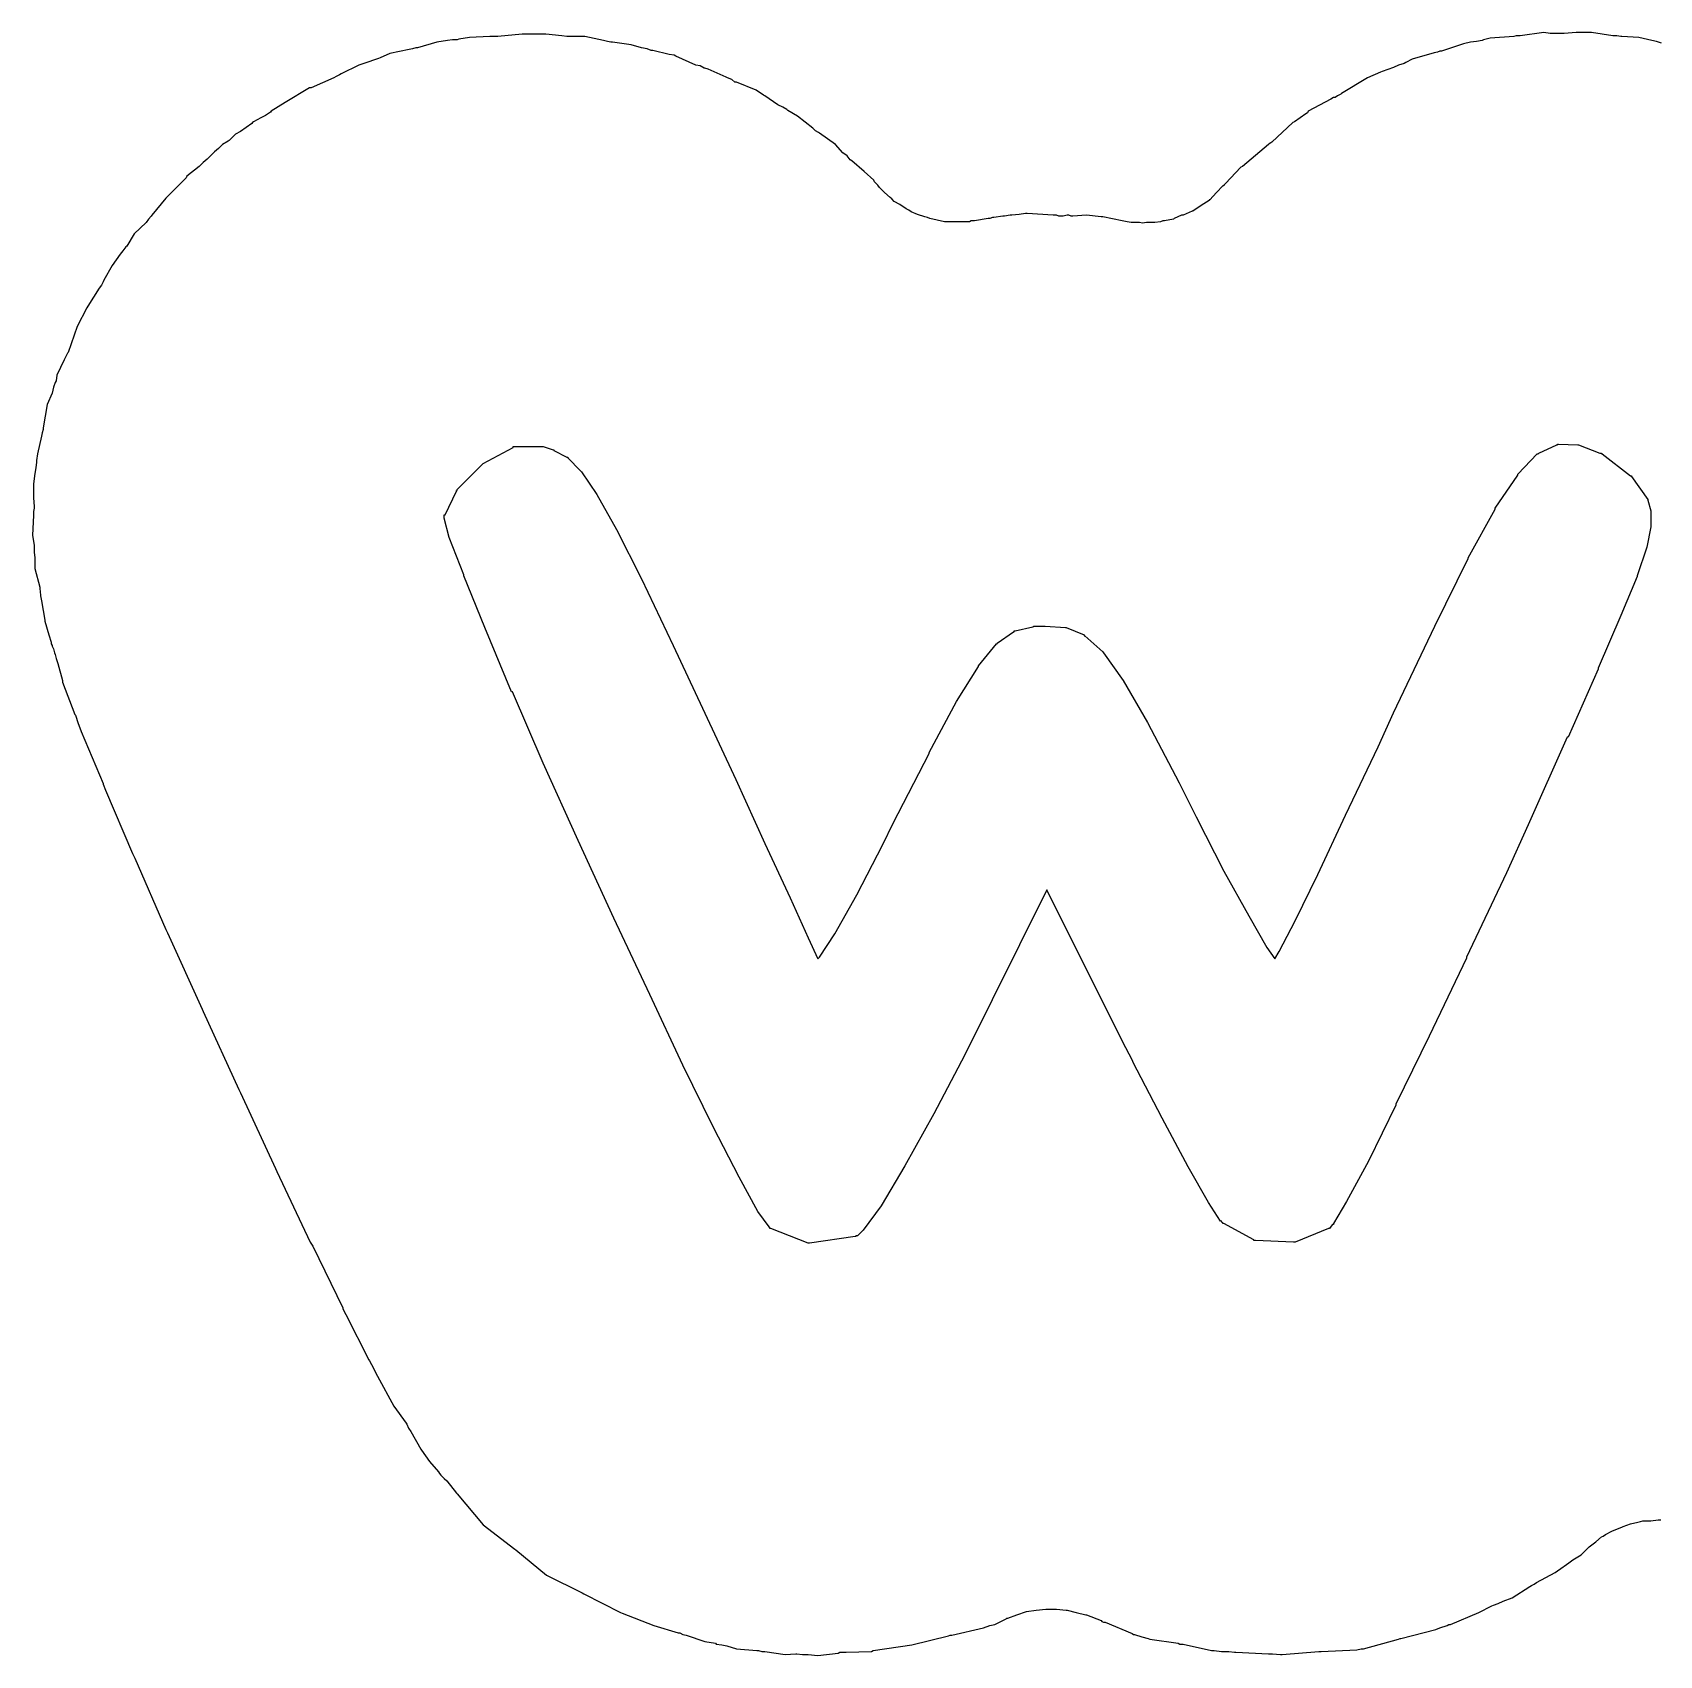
# Model space of a CAD drawing. Extents: x 102 to 177, y -151 to -48.
# Drawn here: x 134.068 to 136.072, y -130.555 to -128.556 of the extents above; entities that cross this region are included whole.
import ezdxf

# ---------------------------------------------------------------- set-up
doc = ezdxf.new("R2010")
doc.units = 0
doc.layers.add('BLACK', color=7, linetype='CONTINUOUS')

msp = doc.modelspace()

# ---------------------------------------------------------------- linework, layer by layer
at = {"layer": 'BLACK', "linetype": 'CONTINUOUS'}
for p, q in [((134.593, -128.564), (134.591, -128.565)), ((134.606, -128.562), (134.593, -128.564)), ((134.631, -128.561), (134.606, -128.562)), ((134.635, -128.561), (134.631, -128.561)), ((134.639, -128.561), (134.635, -128.561)), ((134.641, -128.561), (134.639, -128.561)), ((134.671, -128.558), (134.641, -128.561)), ((134.698, -128.558), (134.671, -128.558)), ((134.7, -128.558), (134.698, -128.558)), ((134.72, -128.56), (134.7, -128.558)), ((134.726, -128.561), (134.72, -128.56)), ((134.732, -128.561), (134.726, -128.561)), ((134.734, -128.561), (134.732, -128.561)), ((134.748, -128.561), (134.734, -128.561)), ((134.771, -128.566), (134.748, -128.561)), ((135.863, -128.563), (135.855, -128.565)), ((135.892, -128.561), (135.863, -128.563)), ((135.895, -128.56), (135.892, -128.561)), ((135.899, -128.56), (135.895, -128.56)), ((135.9, -128.56), (135.899, -128.56)), ((135.929, -128.556), (135.9, -128.56)), ((135.937, -128.557), (135.929, -128.556)), ((135.939, -128.557), (135.937, -128.557)), ((135.937, -128.557), (135.937, -128.557)), ((135.937, -128.557), (135.937, -128.557)), ((135.937, -128.557), (135.937, -128.557)), ((135.937, -128.557), (135.937, -128.557)), ((135.946, -128.557), (135.939, -128.557)), ((135.939, -128.557), (135.939, -128.557)), ((135.952, -128.557), (135.946, -128.557)), ((135.954, -128.557), (135.952, -128.557)), ((135.969, -128.556), (135.954, -128.557)), ((135.986, -128.556), (135.969, -128.556)), ((135.988, -128.556), (135.986, -128.556)), ((136.014, -128.56), (135.988, -128.556)), ((136.019, -128.56), (136.014, -128.56)), ((136.024, -128.561), (136.019, -128.56)), ((136.025, -128.561), (136.024, -128.561)), ((136.046, -128.562), (136.025, -128.561)), ((136.062, -128.566), (136.046, -128.562)), ((134.508, -128.582), (134.496, -128.587)), ((134.532, -128.577), (134.508, -128.582)), ((134.536, -128.576), (134.532, -128.577)), ((134.54, -128.575), (134.536, -128.576)), ((134.542, -128.575), (134.54, -128.575)), ((134.566, -128.568), (134.542, -128.575)), ((134.579, -128.566), (134.566, -128.568)), ((134.585, -128.565), (134.579, -128.566)), ((134.591, -128.565), (134.585, -128.565)), ((134.776, -128.567), (134.771, -128.566)), ((134.78, -128.568), (134.776, -128.567)), ((134.782, -128.568), (134.78, -128.568)), ((134.805, -128.571), (134.782, -128.568)), ((134.818, -128.575), (134.805, -128.571)), ((134.825, -128.576), (134.818, -128.575)), ((134.83, -128.578), (134.825, -128.576)), ((134.832, -128.578), (134.83, -128.578)), ((134.852, -128.583), (134.832, -128.578)), ((134.858, -128.584), (134.852, -128.583)), ((134.86, -128.585), (134.858, -128.584)), ((135.794, -128.581), (135.767, -128.589)), ((135.798, -128.58), (135.794, -128.581)), ((135.801, -128.579), (135.798, -128.58)), ((135.803, -128.579), (135.801, -128.579)), ((135.83, -128.57), (135.803, -128.579)), ((135.839, -128.568), (135.83, -128.57)), ((135.846, -128.567), (135.839, -128.568)), ((135.853, -128.566), (135.846, -128.567)), ((135.855, -128.565), (135.853, -128.566)), ((136.068, -128.567), (136.062, -128.566)), ((136.074, -128.569), (136.068, -128.567)), ((134.47, -128.596), (134.448, -128.607)), ((134.482, -128.592), (134.47, -128.596)), ((134.488, -128.59), (134.482, -128.592)), ((134.494, -128.588), (134.488, -128.59)), ((134.496, -128.587), (134.494, -128.588)), ((134.885, -128.596), (134.86, -128.585)), ((134.89, -128.597), (134.885, -128.596)), ((134.895, -128.6), (134.89, -128.597)), ((134.896, -128.6), (134.895, -128.6)), ((134.9, -128.601), (134.896, -128.6)), ((134.911, -128.606), (134.9, -128.601)), ((134.9, -128.601), (134.9, -128.601)), ((135.73, -128.604), (135.728, -128.605)), ((135.744, -128.599), (135.73, -128.604)), ((135.75, -128.596), (135.744, -128.599)), ((135.757, -128.594), (135.75, -128.596)), ((135.759, -128.593), (135.757, -128.594)), ((135.767, -128.589), (135.759, -128.593)), ((134.409, -128.624), (134.379, -128.642)), ((134.411, -128.624), (134.409, -128.624)), ((134.439, -128.612), (134.411, -128.624)), ((134.442, -128.61), (134.439, -128.612)), ((134.446, -128.608), (134.442, -128.61)), ((134.448, -128.607), (134.446, -128.608)), ((134.922, -128.611), (134.911, -128.606)), ((134.924, -128.612), (134.922, -128.611)), ((134.929, -128.614), (134.924, -128.612)), ((134.933, -128.617), (134.929, -128.614)), ((134.935, -128.617), (134.933, -128.617)), ((134.959, -128.627), (134.935, -128.617)), ((135.712, -128.612), (135.68, -128.631)), ((135.728, -128.605), (135.712, -128.612)), ((134.379, -128.642), (134.362, -128.653)), ((134.968, -128.633), (134.959, -128.627)), ((134.97, -128.634), (134.968, -128.633)), ((134.986, -128.645), (134.97, -128.634)), ((135.667, -128.638), (135.639, -128.653)), ((135.67, -128.636), (135.667, -128.638)), ((135.672, -128.636), (135.67, -128.636)), ((135.675, -128.634), (135.672, -128.636)), ((135.679, -128.632), (135.675, -128.634)), ((135.68, -128.631), (135.679, -128.632)), ((134.349, -128.661), (134.34, -128.666)), ((134.355, -128.658), (134.349, -128.661)), ((134.361, -128.654), (134.355, -128.658)), ((134.362, -128.653), (134.361, -128.654)), ((134.992, -128.648), (134.986, -128.645)), ((134.997, -128.651), (134.992, -128.648)), ((134.998, -128.652), (134.997, -128.651)), ((135.01, -128.659), (134.998, -128.652)), ((135.029, -128.674), (135.01, -128.659)), ((135.629, -128.661), (135.622, -128.666)), ((135.636, -128.656), (135.629, -128.661)), ((135.638, -128.655), (135.636, -128.656)), ((135.639, -128.653), (135.638, -128.655)), ((134.318, -128.681), (134.31, -128.689)), ((134.324, -128.678), (134.318, -128.681)), ((134.331, -128.673), (134.324, -128.678)), ((134.338, -128.668), (134.331, -128.673)), ((134.339, -128.667), (134.338, -128.668)), ((134.34, -128.666), (134.339, -128.667)), ((135.032, -128.677), (135.029, -128.674)), ((135.036, -128.679), (135.032, -128.677)), ((135.037, -128.68), (135.036, -128.679)), ((135.057, -128.694), (135.037, -128.68)), ((135.62, -128.667), (135.594, -128.691)), ((135.622, -128.666), (135.62, -128.667)), ((134.292, -128.703), (134.285, -128.71)), ((134.297, -128.699), (134.292, -128.703)), ((134.302, -128.694), (134.297, -128.699)), ((134.309, -128.69), (134.302, -128.694)), ((134.31, -128.689), (134.309, -128.69)), ((135.066, -128.704), (135.057, -128.694)), ((135.071, -128.708), (135.066, -128.704)), ((135.59, -128.694), (135.558, -128.721)), ((135.591, -128.693), (135.59, -128.694)), ((135.593, -128.692), (135.591, -128.693)), ((135.594, -128.691), (135.593, -128.692)), ((134.273, -128.721), (134.258, -128.733)), ((134.278, -128.716), (134.273, -128.721)), ((134.283, -128.712), (134.278, -128.716)), ((134.285, -128.71), (134.283, -128.712)), ((135.075, -128.713), (135.071, -128.708)), ((135.077, -128.714), (135.075, -128.713)), ((135.092, -128.727), (135.077, -128.714)), ((135.556, -128.722), (135.537, -128.742)), ((135.558, -128.721), (135.556, -128.722)), ((134.257, -128.735), (134.232, -128.76)), ((134.258, -128.733), (134.257, -128.735)), ((135.104, -128.738), (135.092, -128.727)), ((135.105, -128.74), (135.104, -128.738)), ((135.106, -128.741), (135.105, -128.74)), ((135.109, -128.744), (135.106, -128.741)), ((135.111, -128.747), (135.109, -128.744)), ((135.536, -128.743), (135.535, -128.744)), ((135.535, -128.744), (135.535, -128.745)), ((135.537, -128.742), (135.536, -128.743)), ((134.232, -128.76), (134.215, -128.781)), ((135.117, -128.753), (135.111, -128.747)), ((135.124, -128.759), (135.117, -128.753)), ((135.126, -128.761), (135.124, -128.759)), ((135.129, -128.764), (135.126, -128.761)), ((135.136, -128.768), (135.129, -128.764)), ((135.517, -128.763), (135.507, -128.769)), ((135.518, -128.762), (135.517, -128.762)), ((135.517, -128.762), (135.517, -128.763)), ((135.526, -128.753), (135.518, -128.762)), ((135.534, -128.745), (135.526, -128.753)), ((135.535, -128.745), (135.534, -128.745)), ((134.214, -128.782), (134.211, -128.786)), ((134.215, -128.781), (134.214, -128.782)), ((135.144, -128.773), (135.136, -128.768)), ((135.147, -128.775), (135.144, -128.773)), ((135.15, -128.777), (135.147, -128.775)), ((135.158, -128.78), (135.15, -128.777)), ((135.167, -128.783), (135.158, -128.78)), ((135.17, -128.784), (135.167, -128.783)), ((135.173, -128.785), (135.17, -128.784)), ((135.25, -128.784), (135.247, -128.785)), ((135.252, -128.784), (135.25, -128.784)), ((135.263, -128.782), (135.252, -128.784)), ((135.265, -128.782), (135.263, -128.782)), ((135.272, -128.781), (135.265, -128.782)), ((135.274, -128.781), (135.272, -128.781)), ((135.283, -128.78), (135.274, -128.781)), ((135.291, -128.779), (135.283, -128.78)), ((135.293, -128.779), (135.291, -128.779)), ((135.325, -128.781), (135.293, -128.779)), ((135.329, -128.781), (135.325, -128.781)), ((135.332, -128.782), (135.329, -128.781)), ((135.334, -128.782), (135.332, -128.782)), ((135.337, -128.782), (135.334, -128.782)), ((135.342, -128.781), (135.337, -128.782)), ((135.344, -128.781), (135.342, -128.781)), ((135.347, -128.782), (135.344, -128.781)), ((135.349, -128.782), (135.347, -128.782)), ((135.366, -128.781), (135.349, -128.782)), ((135.384, -128.783), (135.366, -128.781)), ((135.386, -128.783), (135.384, -128.783)), ((135.41, -128.788), (135.386, -128.783)), ((135.483, -128.781), (135.474, -128.785)), ((135.484, -128.781), (135.483, -128.781)), ((135.485, -128.781), (135.484, -128.781)), ((135.484, -128.781), (135.484, -128.781)), ((135.496, -128.776), (135.485, -128.781)), ((135.497, -128.776), (135.496, -128.776)), ((135.496, -128.776), (135.496, -128.776)), ((135.507, -128.769), (135.497, -128.776)), ((134.193, -128.804), (134.184, -128.819)), ((134.208, -128.79), (134.193, -128.804)), ((134.211, -128.786), (134.208, -128.79)), ((135.182, -128.787), (135.173, -128.785)), ((135.191, -128.789), (135.182, -128.787)), ((135.194, -128.789), (135.191, -128.789)), ((135.198, -128.789), (135.194, -128.789)), ((135.207, -128.789), (135.198, -128.789)), ((135.216, -128.789), (135.207, -128.789)), ((135.219, -128.789), (135.216, -128.789)), ((135.222, -128.789), (135.219, -128.789)), ((135.224, -128.788), (135.222, -128.789)), ((135.228, -128.788), (135.224, -128.788)), ((135.245, -128.785), (135.228, -128.788)), ((135.228, -128.788), (135.228, -128.788)), ((135.228, -128.788), (135.228, -128.788)), ((135.247, -128.785), (135.245, -128.785)), ((135.416, -128.789), (135.41, -128.788)), ((135.421, -128.79), (135.416, -128.789)), ((135.423, -128.79), (135.421, -128.79)), ((135.424, -128.79), (135.423, -128.79)), ((135.425, -128.79), (135.424, -128.79)), ((135.424, -128.79), (135.424, -128.79)), ((135.431, -128.79), (135.425, -128.79)), ((135.435, -128.791), (135.431, -128.79)), ((135.44, -128.79), (135.435, -128.791)), ((135.449, -128.79), (135.44, -128.79)), ((135.45, -128.79), (135.449, -128.79)), ((135.449, -128.79), (135.449, -128.79)), ((135.457, -128.789), (135.45, -128.79)), ((135.46, -128.788), (135.457, -128.789)), ((135.462, -128.788), (135.46, -128.788)), ((135.473, -128.786), (135.462, -128.788)), ((135.474, -128.785), (135.473, -128.786)), ((135.474, -128.785), (135.474, -128.785)), ((134.179, -128.825), (134.176, -128.829)), ((134.183, -128.82), (134.179, -128.825)), ((134.184, -128.819), (134.183, -128.82)), ((134.166, -128.843), (134.156, -128.861)), ((134.176, -128.829), (134.166, -128.843)), ((134.155, -128.863), (134.153, -128.867)), ((134.156, -128.861), (134.155, -128.863)), ((134.15, -128.871), (134.136, -128.893)), ((134.153, -128.867), (134.15, -128.871)), ((134.135, -128.895), (134.123, -128.918)), ((134.136, -128.893), (134.135, -128.895)), ((134.123, -128.918), (134.112, -128.95)), ((134.107, -128.959), (134.098, -128.978)), ((134.109, -128.955), (134.107, -128.959)), ((134.111, -128.951), (134.109, -128.955)), ((134.112, -128.95), (134.111, -128.951)), ((134.097, -128.985), (134.096, -128.987)), ((134.098, -128.978), (134.097, -128.985)), ((134.092, -129), (134.086, -129.014)), ((134.094, -128.993), (134.092, -129)), ((134.096, -128.987), (134.094, -128.993)), ((134.086, -129.014), (134.081, -129.043)), ((134.081, -129.045), (134.08, -129.049)), ((134.081, -129.043), (134.081, -129.045)), ((134.079, -129.053), (134.074, -129.075)), ((134.08, -129.049), (134.079, -129.053)), ((135.923, -129.074), (135.945, -129.064)), ((135.945, -129.064), (135.945, -129.064)), ((135.945, -129.064), (135.945, -129.064)), ((135.945, -129.064), (135.946, -129.064)), ((135.946, -129.064), (135.946, -129.063)), ((135.946, -129.063), (135.946, -129.063)), ((135.946, -129.063), (135.946, -129.063)), ((135.946, -129.063), (135.947, -129.063)), ((135.946, -129.064), (135.946, -129.064)), ((135.947, -129.063), (135.947, -129.063)), ((135.947, -129.063), (135.947, -129.063)), ((135.947, -129.063), (135.947, -129.063)), ((135.947, -129.063), (135.971, -129.064)), ((135.971, -129.064), (135.971, -129.064)), ((135.971, -129.064), (135.971, -129.064)), ((135.971, -129.064), (135.971, -129.064)), ((135.971, -129.064), (135.972, -129.064)), ((135.972, -129.064), (135.972, -129.064)), ((135.972, -129.064), (135.972, -129.064)), ((135.972, -129.064), (135.972, -129.064)), ((135.972, -129.064), (135.998, -129.074)), ((134.073, -129.085), (134.072, -129.092)), ((134.074, -129.075), (134.073, -129.083)), ((134.073, -129.083), (134.073, -129.085)), ((134.623, -129.087), (134.66, -129.067)), ((134.66, -129.067), (134.66, -129.066)), ((134.66, -129.066), (134.66, -129.066)), ((134.66, -129.066), (134.66, -129.066)), ((134.66, -129.066), (134.66, -129.066)), ((134.66, -129.066), (134.661, -129.066)), ((134.661, -129.066), (134.661, -129.066)), ((134.661, -129.066), (134.661, -129.066)), ((134.661, -129.066), (134.661, -129.066)), ((134.661, -129.066), (134.662, -129.066)), ((134.662, -129.066), (134.662, -129.066)), ((134.662, -129.066), (134.662, -129.066)), ((134.662, -129.066), (134.696, -129.066)), ((134.696, -129.066), (134.696, -129.066)), ((134.696, -129.066), (134.696, -129.066)), ((134.696, -129.066), (134.696, -129.066)), ((134.696, -129.066), (134.696, -129.066)), ((134.696, -129.066), (134.697, -129.066)), ((134.697, -129.066), (134.697, -129.066)), ((134.697, -129.066), (134.697, -129.066)), ((134.697, -129.066), (134.709, -129.07)), ((134.709, -129.07), (134.71, -129.07)), ((134.71, -129.07), (134.71, -129.07)), ((134.71, -129.07), (134.71, -129.071)), ((134.71, -129.071), (134.726, -129.079)), ((134.726, -129.079), (134.726, -129.079)), ((134.726, -129.079), (134.726, -129.079)), ((134.726, -129.079), (134.726, -129.079)), ((134.726, -129.079), (134.726, -129.079)), ((134.726, -129.079), (134.727, -129.079)), ((134.727, -129.079), (134.727, -129.08)), ((134.727, -129.08), (134.727, -129.08)), ((134.727, -129.08), (134.743, -129.096)), ((135.897, -129.1), (135.921, -129.075)), ((135.921, -129.075), (135.921, -129.075)), ((135.921, -129.075), (135.922, -129.075)), ((135.922, -129.075), (135.923, -129.074)), ((135.922, -129.075), (135.922, -129.075)), ((135.922, -129.075), (135.922, -129.075)), ((135.922, -129.075), (135.922, -129.075)), ((135.922, -129.075), (135.922, -129.075)), ((135.998, -129.074), (135.998, -129.074)), ((135.998, -129.074), (135.999, -129.074)), ((135.999, -129.074), (135.999, -129.074)), ((135.999, -129.074), (136, -129.074)), ((136, -129.074), (136, -129.074)), ((136, -129.074), (136, -129.074)), ((136, -129.074), (136, -129.074)), ((136, -129.074), (136, -129.075)), ((136, -129.075), (136.001, -129.075)), ((136.001, -129.075), (136.001, -129.075)), ((136.001, -129.075), (136.001, -129.075)), ((136.001, -129.075), (136.036, -129.102)), ((134.071, -129.099), (134.069, -129.112)), ((134.072, -129.092), (134.071, -129.099)), ((134.591, -129.119), (134.621, -129.089)), ((134.621, -129.089), (134.623, -129.087)), ((134.621, -129.089), (134.621, -129.089)), ((134.621, -129.089), (134.621, -129.089)), ((134.621, -129.089), (134.621, -129.089)), ((134.623, -129.087), (134.623, -129.087)), ((134.623, -129.087), (134.623, -129.087)), ((134.623, -129.087), (134.623, -129.087)), ((134.743, -129.096), (134.743, -129.096)), ((134.743, -129.096), (134.743, -129.096)), ((134.743, -129.096), (134.744, -129.097)), ((134.744, -129.097), (134.763, -129.125)), ((135.869, -129.142), (135.897, -129.101)), ((135.897, -129.101), (135.897, -129.1)), ((135.897, -129.1), (135.897, -129.1)), ((135.897, -129.101), (135.897, -129.101)), ((136.036, -129.102), (136.036, -129.102)), ((136.036, -129.102), (136.036, -129.102)), ((136.036, -129.102), (136.037, -129.102)), ((136.037, -129.102), (136.037, -129.102)), ((136.037, -129.102), (136.037, -129.103)), ((136.037, -129.103), (136.037, -129.103)), ((136.037, -129.103), (136.037, -129.103)), ((136.037, -129.103), (136.057, -129.131)), ((134.069, -129.112), (134.069, -129.129)), ((134.576, -129.15), (134.59, -129.121)), ((134.59, -129.121), (134.59, -129.12)), ((134.59, -129.12), (134.59, -129.12)), ((134.59, -129.12), (134.591, -129.12)), ((134.591, -129.12), (134.591, -129.119)), ((134.591, -129.119), (134.591, -129.119)), ((134.591, -129.12), (134.591, -129.12)), ((134.591, -129.12), (134.591, -129.12)), ((134.763, -129.125), (134.763, -129.125)), ((134.763, -129.125), (134.763, -129.125)), ((134.763, -129.125), (134.763, -129.125)), ((134.763, -129.125), (134.787, -129.168)), ((134.069, -129.129), (134.069, -129.129)), ((134.069, -129.129), (134.069, -129.129)), ((134.069, -129.129), (134.07, -129.14)), ((134.07, -129.142), (134.069, -129.146)), ((134.07, -129.14), (134.07, -129.142)), ((135.836, -129.203), (135.869, -129.143)), ((135.869, -129.143), (135.869, -129.142)), ((135.869, -129.142), (135.869, -129.142)), ((135.869, -129.143), (135.869, -129.143)), ((136.057, -129.131), (136.057, -129.131)), ((136.057, -129.131), (136.057, -129.131)), ((136.057, -129.131), (136.057, -129.131)), ((136.057, -129.131), (136.057, -129.132)), ((136.057, -129.132), (136.057, -129.132)), ((136.057, -129.132), (136.057, -129.132)), ((136.057, -129.132), (136.057, -129.132)), ((136.057, -129.132), (136.061, -129.145)), ((136.061, -129.145), (136.061, -129.145)), ((136.061, -129.145), (136.061, -129.146)), ((134.069, -129.151), (134.068, -129.175)), ((134.069, -129.146), (134.069, -129.151)), ((134.575, -129.151), (134.575, -129.15)), ((134.575, -129.15), (134.576, -129.15)), ((134.575, -129.152), (134.575, -129.151)), ((134.575, -129.151), (134.575, -129.151)), ((134.575, -129.151), (134.575, -129.151)), ((134.575, -129.151), (134.575, -129.151)), ((134.575, -129.153), (134.575, -129.152)), ((134.575, -129.152), (134.575, -129.152)), ((134.575, -129.154), (134.575, -129.153)), ((134.575, -129.153), (134.575, -129.153)), ((134.575, -129.153), (134.575, -129.153)), ((134.581, -129.178), (134.575, -129.154)), ((134.575, -129.154), (134.575, -129.154)), ((134.575, -129.154), (134.575, -129.154)), ((134.575, -129.154), (134.575, -129.154)), ((134.575, -129.154), (134.575, -129.154)), ((136.061, -129.165), (136.056, -129.19)), ((136.061, -129.146), (136.061, -129.146)), ((136.061, -129.146), (136.061, -129.146)), ((136.061, -129.146), (136.061, -129.146)), ((136.061, -129.146), (136.061, -129.147)), ((136.061, -129.147), (136.061, -129.147)), ((136.061, -129.147), (136.061, -129.164)), ((136.061, -129.164), (136.061, -129.164)), ((136.061, -129.164), (136.061, -129.165)), ((136.061, -129.165), (136.061, -129.165)), ((134.068, -129.175), (134.07, -129.188)), ((134.599, -129.224), (134.581, -129.178)), ((134.581, -129.178), (134.581, -129.178)), ((134.581, -129.178), (134.581, -129.178)), ((134.581, -129.178), (134.581, -129.178)), ((134.787, -129.168), (134.787, -129.168)), ((134.787, -129.168), (134.787, -129.168)), ((134.787, -129.168), (134.787, -129.168)), ((134.787, -129.168), (134.818, -129.229)), ((134.07, -129.188), (134.07, -129.19)), ((134.07, -129.19), (134.07, -129.196)), ((134.07, -129.196), (134.071, -129.203)), ((134.071, -129.203), (134.071, -129.216)), ((135.795, -129.287), (135.836, -129.204)), ((135.836, -129.204), (135.836, -129.203)), ((135.836, -129.203), (135.836, -129.203)), ((135.836, -129.204), (135.836, -129.204)), ((136.056, -129.19), (136.044, -129.225)), ((136.056, -129.19), (136.056, -129.19)), ((136.056, -129.19), (136.056, -129.19)), ((136.056, -129.19), (136.056, -129.19)), ((134.071, -129.216), (134.077, -129.239)), ((134.599, -129.225), (134.599, -129.224)), ((134.625, -129.289), (134.599, -129.225)), ((134.599, -129.225), (134.599, -129.225)), ((134.599, -129.225), (134.599, -129.225)), ((136.044, -129.225), (136.044, -129.225)), ((136.044, -129.225), (136.044, -129.226)), ((134.077, -129.239), (134.077, -129.241)), ((134.077, -129.241), (134.078, -129.249)), ((134.818, -129.229), (134.818, -129.229)), ((134.818, -129.229), (134.818, -129.229)), ((134.818, -129.229), (134.818, -129.229)), ((134.818, -129.229), (134.857, -129.311)), ((136.044, -129.226), (136.024, -129.274)), ((136.044, -129.226), (136.044, -129.226)), ((134.078, -129.249), (134.078, -129.25)), ((134.078, -129.25), (134.079, -129.256)), ((134.079, -129.256), (134.083, -129.28)), ((134.083, -129.28), (134.083, -129.281)), ((134.083, -129.281), (134.088, -129.298)), ((136.024, -129.274), (135.996, -129.339)), ((136.024, -129.274), (136.024, -129.274)), ((136.024, -129.274), (136.024, -129.274)), ((136.024, -129.274), (136.024, -129.274)), ((134.088, -129.298), (134.091, -129.307)), ((134.658, -129.368), (134.625, -129.289)), ((134.625, -129.289), (134.625, -129.289)), ((134.625, -129.289), (134.625, -129.289)), ((135.256, -129.308), (135.276, -129.294)), ((135.276, -129.294), (135.277, -129.294)), ((135.277, -129.294), (135.277, -129.293)), ((135.277, -129.293), (135.278, -129.293)), ((135.277, -129.294), (135.277, -129.294)), ((135.277, -129.294), (135.277, -129.294)), ((135.277, -129.294), (135.277, -129.294)), ((135.278, -129.293), (135.3, -129.288)), ((135.278, -129.293), (135.278, -129.293)), ((135.3, -129.288), (135.301, -129.287)), ((135.3, -129.288), (135.3, -129.288)), ((135.301, -129.287), (135.301, -129.287)), ((135.301, -129.287), (135.315, -129.287)), ((135.315, -129.287), (135.315, -129.287)), ((135.315, -129.287), (135.315, -129.287)), ((135.315, -129.287), (135.315, -129.287)), ((135.315, -129.287), (135.34, -129.289)), ((135.34, -129.289), (135.34, -129.289)), ((135.34, -129.289), (135.34, -129.289)), ((135.34, -129.289), (135.34, -129.289)), ((135.34, -129.289), (135.341, -129.289)), ((135.341, -129.289), (135.341, -129.289)), ((135.341, -129.289), (135.341, -129.289)), ((135.341, -129.289), (135.341, -129.289)), ((135.341, -129.289), (135.363, -129.298)), ((135.363, -129.298), (135.363, -129.298)), ((135.363, -129.298), (135.363, -129.299)), ((135.363, -129.299), (135.364, -129.299)), ((135.364, -129.299), (135.364, -129.299)), ((135.364, -129.299), (135.364, -129.299)), ((135.364, -129.299), (135.364, -129.299)), ((135.364, -129.299), (135.364, -129.299)), ((135.364, -129.299), (135.386, -129.319)), ((135.744, -129.394), (135.795, -129.287)), ((135.795, -129.287), (135.795, -129.287)), ((135.795, -129.287), (135.795, -129.287)), ((135.795, -129.287), (135.795, -129.287)), ((134.091, -129.307), (134.091, -129.309)), ((134.091, -129.309), (134.092, -129.311)), ((134.092, -129.311), (134.092, -129.312)), ((134.092, -129.312), (134.094, -129.315)), ((134.094, -129.315), (134.095, -129.32)), ((134.095, -129.32), (134.096, -129.322)), ((134.096, -129.322), (134.097, -129.327)), ((134.857, -129.311), (134.857, -129.311)), ((134.857, -129.311), (134.857, -129.311)), ((134.857, -129.311), (134.893, -129.388)), ((135.233, -129.336), (135.255, -129.309)), ((135.255, -129.309), (135.255, -129.309)), ((135.255, -129.309), (135.255, -129.309)), ((135.255, -129.309), (135.255, -129.309)), ((135.255, -129.309), (135.256, -129.309)), ((135.256, -129.309), (135.256, -129.308)), ((135.256, -129.309), (135.256, -129.309)), ((135.256, -129.309), (135.256, -129.309)), ((135.386, -129.319), (135.386, -129.319)), ((135.386, -129.319), (135.386, -129.319)), ((135.386, -129.319), (135.386, -129.319)), ((135.386, -129.319), (135.387, -129.32)), ((135.387, -129.32), (135.387, -129.32)), ((135.387, -129.32), (135.411, -129.354)), ((134.097, -129.327), (134.099, -129.333)), ((134.099, -129.333), (134.105, -129.354)), ((135.206, -129.38), (135.233, -129.337)), ((135.233, -129.337), (135.233, -129.336)), ((135.233, -129.337), (135.233, -129.337)), ((135.233, -129.337), (135.233, -129.337)), ((135.996, -129.34), (135.959, -129.424)), ((135.996, -129.339), (135.996, -129.34)), ((135.996, -129.34), (135.996, -129.34)), ((134.105, -129.354), (134.105, -129.356)), ((134.105, -129.356), (134.12, -129.396)), ((135.411, -129.354), (135.411, -129.354)), ((135.411, -129.354), (135.411, -129.354)), ((135.411, -129.354), (135.411, -129.354)), ((135.411, -129.354), (135.441, -129.406)), ((134.659, -129.368), (134.658, -129.368)), ((134.658, -129.368), (134.658, -129.368)), ((134.697, -129.456), (134.659, -129.368)), ((135.172, -129.443), (135.206, -129.38)), ((135.206, -129.38), (135.206, -129.38)), ((135.206, -129.38), (135.206, -129.38)), ((135.206, -129.38), (135.206, -129.38)), ((134.12, -129.396), (134.121, -129.397)), ((134.121, -129.397), (134.124, -129.407)), ((134.893, -129.388), (134.893, -129.388)), ((134.893, -129.388), (134.893, -129.388)), ((134.893, -129.388), (134.934, -129.476)), ((135.441, -129.406), (135.441, -129.406)), ((135.441, -129.406), (135.441, -129.406)), ((135.441, -129.406), (135.441, -129.406)), ((135.441, -129.406), (135.48, -129.48)), ((135.725, -129.436), (135.744, -129.394)), ((135.744, -129.394), (135.744, -129.394)), ((134.124, -129.407), (134.125, -129.409)), ((134.125, -129.409), (134.125, -129.409)), ((134.125, -129.409), (134.128, -129.417)), ((134.128, -129.417), (134.155, -129.481)), ((135.958, -129.424), (135.91, -129.532)), ((135.959, -129.424), (135.958, -129.424)), ((135.128, -129.53), (135.172, -129.444)), ((135.172, -129.444), (135.172, -129.443)), ((135.172, -129.443), (135.172, -129.443)), ((135.172, -129.443), (135.172, -129.443)), ((135.685, -129.52), (135.725, -129.436)), ((134.74, -129.551), (134.697, -129.456)), ((134.697, -129.456), (134.697, -129.456)), ((134.697, -129.456), (134.697, -129.456)), ((134.155, -129.481), (134.155, -129.482)), ((134.155, -129.482), (134.158, -129.489)), ((134.934, -129.476), (134.934, -129.476)), ((134.934, -129.476), (134.97, -129.555)), ((135.48, -129.48), (135.48, -129.48)), ((135.48, -129.48), (135.48, -129.48)), ((135.48, -129.48), (135.501, -129.522)), ((134.158, -129.489), (134.191, -129.567)), ((135.501, -129.522), (135.501, -129.522)), ((135.501, -129.522), (135.535, -129.589)), ((135.651, -129.593), (135.685, -129.52)), ((135.685, -129.52), (135.685, -129.52)), ((135.115, -129.556), (135.128, -129.53)), ((135.128, -129.53), (135.128, -129.53)), ((135.128, -129.53), (135.128, -129.53)), ((135.91, -129.532), (135.883, -129.591)), ((135.91, -129.532), (135.91, -129.532)), ((135.91, -129.532), (135.91, -129.532)), ((134.784, -129.647), (134.74, -129.551)), ((134.74, -129.551), (134.74, -129.551)), ((134.74, -129.551), (134.74, -129.551)), ((134.97, -129.555), (134.97, -129.555)), ((134.97, -129.555), (134.97, -129.555)), ((134.97, -129.555), (135.001, -129.622)), ((135.083, -129.618), (135.115, -129.556)), ((135.115, -129.556), (135.115, -129.556)), ((134.191, -129.567), (134.191, -129.567)), ((134.191, -129.567), (134.194, -129.573)), ((134.194, -129.573), (134.232, -129.661)), ((135.535, -129.589), (135.566, -129.644)), ((135.623, -129.65), (135.651, -129.593)), ((135.651, -129.593), (135.651, -129.593)), ((135.883, -129.591), (135.834, -129.695)), ((135.883, -129.591), (135.883, -129.591)), ((135.001, -129.622), (135.001, -129.622)), ((135.001, -129.622), (135.023, -129.671)), ((135.056, -129.666), (135.083, -129.618)), ((135.317, -129.612), (135.216, -129.815)), ((135.41, -129.798), (135.317, -129.612)), ((135.566, -129.644), (135.588, -129.683)), ((134.232, -129.661), (134.232, -129.661)), ((134.232, -129.661), (134.234, -129.665)), ((134.234, -129.665), (134.277, -129.759)), ((134.828, -129.741), (134.784, -129.647)), ((134.784, -129.647), (134.784, -129.647)), ((134.784, -129.647), (134.784, -129.647)), ((135.037, -129.695), (135.056, -129.666)), ((135.603, -129.688), (135.623, -129.65)), ((135.023, -129.671), (135.023, -129.671)), ((135.023, -129.671), (135.023, -129.671)), ((135.023, -129.671), (135.035, -129.697)), ((135.588, -129.683), (135.598, -129.697)), ((135.035, -129.697), (135.037, -129.695)), ((135.598, -129.697), (135.603, -129.688)), ((135.834, -129.696), (135.788, -129.792)), ((135.834, -129.695), (135.834, -129.696)), ((135.834, -129.696), (135.834, -129.696)), ((134.869, -129.828), (134.828, -129.741)), ((134.828, -129.741), (134.828, -129.741)), ((134.277, -129.759), (134.277, -129.759)), ((134.277, -129.759), (134.277, -129.759)), ((134.277, -129.759), (134.278, -129.762)), ((134.278, -129.762), (134.322, -129.858)), ((135.423, -129.823), (135.41, -129.798)), ((135.41, -129.798), (135.41, -129.798)), ((135.41, -129.798), (135.41, -129.798)), ((135.788, -129.792), (135.747, -129.876)), ((135.788, -129.792), (135.788, -129.792)), ((135.788, -129.792), (135.788, -129.792)), ((135.216, -129.815), (135.178, -129.888)), ((135.216, -129.815), (135.216, -129.815)), ((135.423, -129.824), (135.423, -129.823)), ((135.423, -129.823), (135.423, -129.823)), ((135.459, -129.893), (135.423, -129.824)), ((134.906, -129.904), (134.869, -129.828)), ((134.869, -129.828), (134.869, -129.828)), ((134.869, -129.828), (134.869, -129.828)), ((134.322, -129.858), (134.322, -129.858)), ((134.322, -129.858), (134.322, -129.858)), ((134.322, -129.858), (134.324, -129.862)), ((134.324, -129.862), (134.367, -129.955)), ((135.747, -129.877), (135.713, -129.946)), ((135.747, -129.876), (135.747, -129.877)), ((134.938, -129.966), (134.906, -129.904)), ((134.906, -129.904), (134.906, -129.904)), ((134.906, -129.904), (134.906, -129.904)), ((134.906, -129.904), (134.906, -129.904)), ((135.178, -129.888), (135.142, -129.952)), ((135.178, -129.888), (135.178, -129.888)), ((135.178, -129.888), (135.178, -129.888)), ((135.178, -129.888), (135.178, -129.888)), ((135.491, -129.953), (135.459, -129.893)), ((135.459, -129.893), (135.459, -129.893)), ((135.459, -129.893), (135.459, -129.893)), ((135.459, -129.893), (135.459, -129.893)), ((135.713, -129.946), (135.686, -129.996)), ((135.713, -129.946), (135.713, -129.946)), ((135.713, -129.946), (135.713, -129.946)), ((135.713, -129.946), (135.713, -129.946)), ((134.367, -129.955), (134.367, -129.955)), ((134.367, -129.955), (134.369, -129.959)), ((134.369, -129.959), (134.41, -130.046)), ((134.961, -130.008), (134.938, -129.966)), ((134.938, -129.966), (134.938, -129.966)), ((134.938, -129.966), (134.938, -129.966)), ((134.938, -129.966), (134.938, -129.966)), ((135.142, -129.952), (135.113, -130.001)), ((135.142, -129.952), (135.142, -129.952)), ((135.142, -129.952), (135.142, -129.952)), ((135.142, -129.952), (135.142, -129.952)), ((135.516, -129.997), (135.491, -129.953)), ((135.491, -129.953), (135.491, -129.953)), ((135.491, -129.953), (135.491, -129.953)), ((135.491, -129.953), (135.491, -129.953)), ((135.113, -130.001), (135.091, -130.031)), ((135.113, -130.001), (135.113, -130.001)), ((135.113, -130.001), (135.113, -130.001)), ((135.113, -130.001), (135.113, -130.001)), ((135.531, -130.02), (135.516, -129.997)), ((135.516, -129.997), (135.516, -129.997)), ((135.516, -129.997), (135.516, -129.997)), ((135.516, -129.997), (135.516, -129.997)), ((135.686, -129.996), (135.67, -130.023)), ((135.686, -129.996), (135.686, -129.996)), ((135.686, -129.996), (135.686, -129.996)), ((135.686, -129.996), (135.686, -129.996)), ((134.975, -130.027), (134.961, -130.008)), ((134.961, -130.008), (134.961, -130.008)), ((134.961, -130.008), (134.961, -130.008)), ((134.961, -130.008), (134.961, -130.008)), ((134.975, -130.028), (134.975, -130.027)), ((135.532, -130.02), (135.531, -130.02)), ((135.531, -130.02), (135.531, -130.02)), ((135.533, -130.022), (135.532, -130.02)), ((135.532, -130.02), (135.532, -130.02)), ((135.534, -130.022), (135.533, -130.022)), ((135.534, -130.023), (135.534, -130.022)), ((135.534, -130.022), (135.534, -130.022)), ((135.535, -130.023), (135.534, -130.023)), ((135.534, -130.023), (135.534, -130.023)), ((135.534, -130.023), (135.534, -130.023)), ((135.572, -130.043), (135.535, -130.023)), ((135.535, -130.023), (135.535, -130.023)), ((135.669, -130.024), (135.666, -130.028)), ((135.67, -130.024), (135.669, -130.024)), ((135.67, -130.023), (135.67, -130.023)), ((135.67, -130.023), (135.67, -130.024)), ((134.41, -130.046), (134.41, -130.046)), ((134.41, -130.046), (134.413, -130.051)), ((134.976, -130.028), (134.975, -130.028)), ((134.975, -130.028), (134.975, -130.028)), ((134.975, -130.028), (134.975, -130.028)), ((134.975, -130.028), (134.975, -130.028)), ((134.976, -130.029), (134.976, -130.028)), ((134.977, -130.029), (134.976, -130.029)), ((134.976, -130.029), (134.976, -130.029)), ((134.976, -130.029), (134.976, -130.029)), ((135.023, -130.047), (134.977, -130.029)), ((134.977, -130.029), (134.977, -130.029)), ((134.977, -130.029), (134.977, -130.029)), ((135.024, -130.047), (135.023, -130.047)), ((135.023, -130.047), (135.023, -130.047)), ((135.023, -130.047), (135.023, -130.047)), ((135.025, -130.047), (135.024, -130.047)), ((135.024, -130.047), (135.024, -130.047)), ((135.024, -130.047), (135.024, -130.047)), ((135.024, -130.047), (135.024, -130.047)), ((135.081, -130.039), (135.025, -130.047)), ((135.025, -130.047), (135.025, -130.047)), ((135.025, -130.047), (135.025, -130.047)), ((135.025, -130.047), (135.025, -130.047)), ((135.025, -130.047), (135.025, -130.047)), ((135.082, -130.039), (135.081, -130.039)), ((135.081, -130.039), (135.081, -130.039)), ((135.083, -130.038), (135.082, -130.038)), ((135.082, -130.038), (135.082, -130.039)), ((135.082, -130.039), (135.082, -130.039)), ((135.082, -130.039), (135.082, -130.039)), ((135.084, -130.038), (135.083, -130.038)), ((135.083, -130.038), (135.083, -130.038)), ((135.083, -130.038), (135.083, -130.038)), ((135.083, -130.038), (135.083, -130.038)), ((135.083, -130.038), (135.083, -130.038)), ((135.091, -130.031), (135.084, -130.038)), ((135.091, -130.031), (135.091, -130.031)), ((135.091, -130.031), (135.091, -130.031)), ((135.091, -130.031), (135.091, -130.031)), ((135.091, -130.031), (135.091, -130.031)), ((135.091, -130.031), (135.091, -130.031)), ((135.091, -130.031), (135.091, -130.031)), ((135.091, -130.031), (135.091, -130.031)), ((135.572, -130.044), (135.572, -130.043)), ((135.572, -130.043), (135.572, -130.043)), ((135.573, -130.044), (135.572, -130.044)), ((135.574, -130.044), (135.573, -130.044)), ((135.573, -130.044), (135.573, -130.044)), ((135.573, -130.044), (135.573, -130.044)), ((135.573, -130.044), (135.573, -130.044)), ((135.621, -130.046), (135.574, -130.044)), ((135.574, -130.044), (135.574, -130.044)), ((135.574, -130.044), (135.574, -130.044)), ((135.574, -130.044), (135.574, -130.044)), ((135.574, -130.044), (135.574, -130.044)), ((135.622, -130.046), (135.621, -130.046)), ((135.621, -130.046), (135.621, -130.046)), ((135.621, -130.046), (135.621, -130.046)), ((135.621, -130.046), (135.621, -130.046)), ((135.623, -130.046), (135.622, -130.046)), ((135.622, -130.046), (135.622, -130.046)), ((135.622, -130.046), (135.622, -130.046)), ((135.622, -130.046), (135.622, -130.046)), ((135.664, -130.029), (135.623, -130.046)), ((135.623, -130.046), (135.623, -130.046)), ((135.623, -130.046), (135.623, -130.046)), ((135.623, -130.046), (135.623, -130.046)), ((135.665, -130.029), (135.664, -130.029)), ((135.664, -130.029), (135.664, -130.029)), ((135.666, -130.028), (135.665, -130.029)), ((135.665, -130.029), (135.665, -130.029)), ((135.665, -130.029), (135.665, -130.029)), ((135.665, -130.029), (135.665, -130.029)), ((135.665, -130.029), (135.665, -130.029)), ((135.666, -130.028), (135.666, -130.028)), ((135.666, -130.028), (135.666, -130.028)), ((135.666, -130.028), (135.666, -130.028)), ((135.666, -130.028), (135.666, -130.028)), ((134.413, -130.051), (134.45, -130.127)), ((134.45, -130.127), (134.45, -130.128)), ((134.45, -130.128), (134.454, -130.135)), ((134.454, -130.135), (134.482, -130.191)), ((134.482, -130.191), (134.483, -130.192)), ((134.483, -130.192), (134.488, -130.201)), ((134.488, -130.201), (134.489, -130.204)), ((134.489, -130.204), (134.489, -130.204)), ((134.489, -130.204), (134.493, -130.211)), ((134.493, -130.211), (134.513, -130.248)), ((134.513, -130.248), (134.528, -130.269)), ((134.528, -130.269), (134.529, -130.27)), ((134.529, -130.27), (134.531, -130.275)), ((134.531, -130.275), (134.534, -130.279)), ((134.534, -130.279), (134.546, -130.301)), ((134.546, -130.301), (134.547, -130.302)), ((134.547, -130.302), (134.557, -130.316)), ((134.557, -130.316), (134.568, -130.329)), ((134.568, -130.329), (134.569, -130.331)), ((134.569, -130.331), (134.571, -130.333)), ((134.571, -130.333), (134.572, -130.334)), ((134.572, -130.334), (134.575, -130.337)), ((134.575, -130.337), (134.578, -130.34)), ((134.578, -130.34), (134.59, -130.355)), ((134.59, -130.355), (134.591, -130.356)), ((134.591, -130.356), (134.591, -130.356)), ((134.591, -130.356), (134.591, -130.356)), ((134.591, -130.356), (134.623, -130.394)), ((134.623, -130.394), (134.662, -130.424)), ((136.002, -130.408), (136.005, -130.406)), ((136.005, -130.406), (136.013, -130.402)), ((136.013, -130.402), (136.022, -130.398)), ((136.022, -130.398), (136.025, -130.397)), ((136.025, -130.397), (136.027, -130.396)), ((136.027, -130.396), (136.036, -130.393)), ((136.036, -130.393), (136.045, -130.391)), ((136.045, -130.391), (136.048, -130.39)), ((136.048, -130.39), (136.051, -130.389)), ((136.051, -130.389), (136.061, -130.389)), ((136.061, -130.389), (136.07, -130.388)), ((136.07, -130.388), (136.073, -130.388)), ((134.662, -130.424), (134.663, -130.425)), ((134.663, -130.425), (134.663, -130.425)), ((134.663, -130.425), (134.663, -130.425)), ((134.663, -130.425), (134.701, -130.456)), ((135.975, -130.431), (135.984, -130.422)), ((135.984, -130.422), (135.985, -130.421)), ((135.985, -130.421), (135.993, -130.415)), ((135.993, -130.415), (136, -130.409)), ((136, -130.409), (136.002, -130.408)), ((135.943, -130.453), (135.953, -130.446)), ((135.953, -130.446), (135.954, -130.445)), ((135.954, -130.445), (135.96, -130.441)), ((135.96, -130.441), (135.965, -130.437)), ((135.965, -130.437), (135.975, -130.431)), ((134.701, -130.456), (134.745, -130.478)), ((135.914, -130.469), (135.917, -130.467)), ((135.917, -130.467), (135.92, -130.465)), ((135.92, -130.465), (135.943, -130.453)), ((134.745, -130.478), (134.747, -130.479)), ((134.747, -130.479), (134.747, -130.479)), ((134.747, -130.479), (134.747, -130.479)), ((134.747, -130.479), (134.792, -130.502)), ((135.879, -130.488), (135.89, -130.484)), ((135.89, -130.484), (135.912, -130.47)), ((135.912, -130.47), (135.914, -130.469)), ((134.792, -130.502), (134.794, -130.503)), ((134.794, -130.503), (134.833, -130.518)), ((135.269, -130.509), (135.28, -130.505)), ((135.28, -130.505), (135.292, -130.501)), ((135.292, -130.501), (135.304, -130.499)), ((135.292, -130.501), (135.292, -130.501)), ((135.292, -130.501), (135.292, -130.501)), ((135.304, -130.499), (135.316, -130.498)), ((135.316, -130.498), (135.317, -130.498)), ((135.317, -130.498), (135.317, -130.498)), ((135.317, -130.498), (135.329, -130.498)), ((135.329, -130.498), (135.341, -130.499)), ((135.341, -130.499), (135.341, -130.499)), ((135.341, -130.499), (135.342, -130.499)), ((135.342, -130.499), (135.353, -130.502)), ((135.353, -130.502), (135.365, -130.505)), ((135.365, -130.505), (135.365, -130.505)), ((135.365, -130.505), (135.366, -130.505)), ((135.366, -130.505), (135.384, -130.512)), ((135.814, -130.517), (135.849, -130.502)), ((135.849, -130.502), (135.865, -130.494)), ((135.865, -130.494), (135.867, -130.493)), ((135.867, -130.493), (135.873, -130.491)), ((135.873, -130.491), (135.879, -130.488)), ((134.833, -130.518), (134.863, -130.527)), ((134.863, -130.527), (134.865, -130.527)), ((134.865, -130.527), (134.869, -130.529)), ((135.2, -130.53), (135.239, -130.521)), ((135.239, -130.521), (135.247, -130.518)), ((135.247, -130.518), (135.253, -130.517)), ((135.253, -130.517), (135.267, -130.51)), ((135.267, -130.51), (135.268, -130.509)), ((135.268, -130.509), (135.269, -130.509)), ((135.269, -130.509), (135.269, -130.509)), ((135.384, -130.512), (135.385, -130.513)), ((135.385, -130.513), (135.387, -130.514)), ((135.387, -130.514), (135.389, -130.514)), ((135.389, -130.514), (135.422, -130.528)), ((135.422, -130.528), (135.424, -130.529)), ((135.753, -130.534), (135.796, -130.523)), ((135.796, -130.523), (135.801, -130.521)), ((135.801, -130.521), (135.81, -130.518)), ((135.81, -130.518), (135.812, -130.517)), ((135.812, -130.517), (135.814, -130.517)), ((134.869, -130.529), (134.873, -130.53)), ((134.873, -130.53), (134.896, -130.538)), ((134.896, -130.538), (134.909, -130.54)), ((134.909, -130.54), (134.91, -130.541)), ((134.91, -130.541), (134.917, -130.542)), ((134.917, -130.542), (134.923, -130.543)), ((134.923, -130.543), (134.935, -130.547)), ((134.935, -130.547), (134.96, -130.549)), ((135.103, -130.549), (135.151, -130.542)), ((135.151, -130.542), (135.196, -130.531)), ((135.196, -130.531), (135.198, -130.53)), ((135.198, -130.53), (135.199, -130.53)), ((135.199, -130.53), (135.2, -130.53)), ((135.424, -130.529), (135.425, -130.529)), ((135.425, -130.529), (135.434, -130.532)), ((135.434, -130.532), (135.442, -130.534)), ((135.442, -130.534), (135.444, -130.535)), ((135.444, -130.535), (135.479, -130.54)), ((135.479, -130.54), (135.481, -130.541)), ((135.481, -130.541), (135.483, -130.541)), ((135.483, -130.541), (135.485, -130.541)), ((135.485, -130.541), (135.52, -130.549)), ((135.655, -130.55), (135.699, -130.548)), ((135.699, -130.548), (135.704, -130.547)), ((135.704, -130.547), (135.707, -130.547)), ((135.707, -130.547), (135.75, -130.535)), ((135.75, -130.535), (135.752, -130.534)), ((135.752, -130.534), (135.753, -130.534)), ((135.753, -130.534), (135.753, -130.534)), ((134.96, -130.549), (134.962, -130.549)), ((134.962, -130.549), (134.966, -130.55)), ((134.966, -130.55), (134.97, -130.55)), ((134.97, -130.55), (134.995, -130.554)), ((134.995, -130.554), (135.008, -130.553)), ((135.008, -130.553), (135.009, -130.553)), ((135.009, -130.553), (135.016, -130.554)), ((135.016, -130.554), (135.023, -130.554)), ((135.023, -130.554), (135.035, -130.555)), ((135.035, -130.555), (135.06, -130.552)), ((135.06, -130.552), (135.062, -130.551)), ((135.062, -130.551), (135.066, -130.551)), ((135.066, -130.551), (135.07, -130.551)), ((135.07, -130.551), (135.101, -130.55)), ((135.101, -130.55), (135.103, -130.549)), ((135.52, -130.549), (135.522, -130.549)), ((135.522, -130.549), (135.523, -130.549)), ((135.523, -130.549), (135.532, -130.55)), ((135.532, -130.55), (135.541, -130.55)), ((135.541, -130.55), (135.548, -130.551)), ((135.548, -130.551), (135.55, -130.551)), ((135.55, -130.551), (135.59, -130.553)), ((135.59, -130.553), (135.593, -130.553)), ((135.593, -130.553), (135.595, -130.553)), ((135.595, -130.553), (135.605, -130.554)), ((135.605, -130.554), (135.607, -130.554)), ((135.607, -130.554), (135.652, -130.55)), ((135.652, -130.55), (135.654, -130.55)), ((135.654, -130.55), (135.654, -130.55)), ((135.654, -130.55), (135.655, -130.55))]:
    msp.add_line(p, q, dxfattribs=at)

doc.saveas('drawing.dxf')
